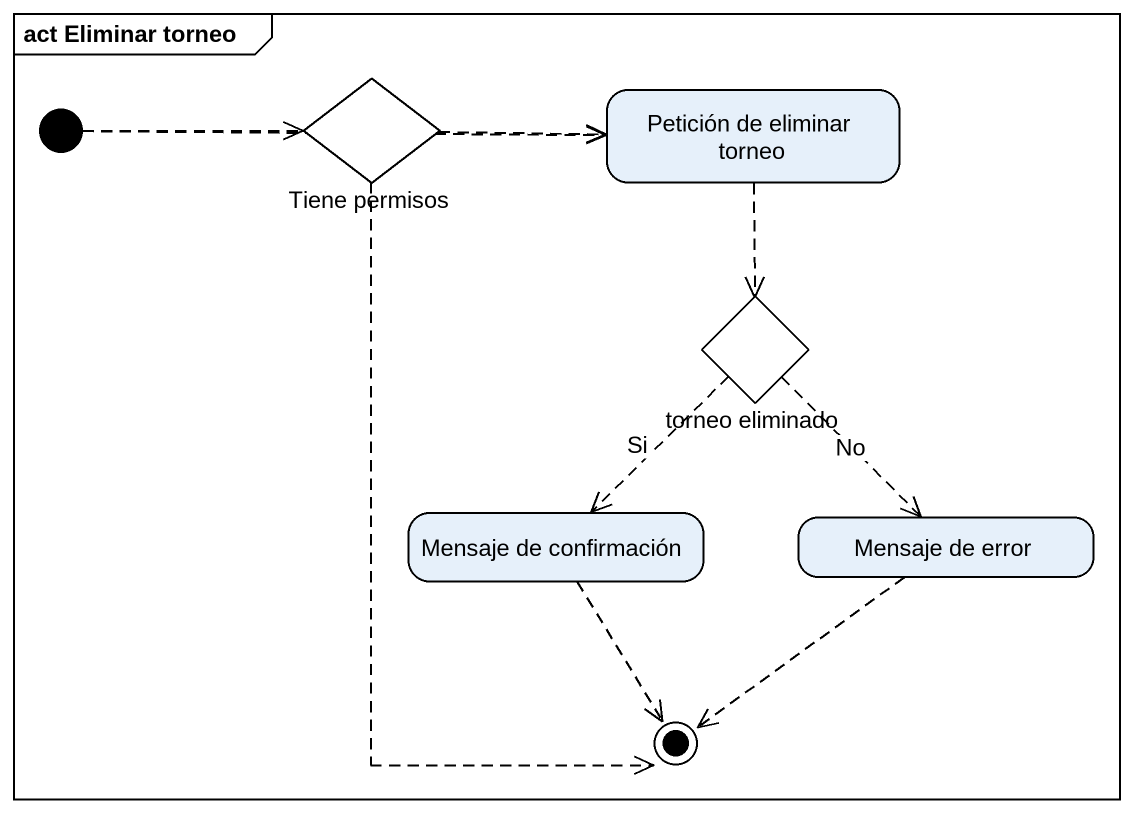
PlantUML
@startuml
mainframe act Eliminar torneo
hide empty description
state "Tiene permisos" as Tiene_permisos <<choice>>
state "Petición de eliminar torneo" as Petición_de_eliminar_torneo
state "torneo eliminado" as torneo_eliminado <<choice>>
state "Mensaje de confirmación" as Mensaje_de_confirmación
state "Mensaje de error" as Mensaje_de_error
[*] -right[dashed]-> Tiene_permisos
[*] -right[dashed]-> Petición_de_eliminar_torneo
Tiene_permisos -right[dashed]-> Petición_de_eliminar_torneo
Petición_de_eliminar_torneo -[dashed]-> torneo_eliminado
torneo_eliminado -[dashed]-> Mensaje_de_confirmación : Si
torneo_eliminado -[dashed]-> Mensaje_de_error : No
Tiene_permisos -[dashed]-> [*]
Mensaje_de_confirmación -[dashed]-> [*]
Mensaje_de_error -[dashed]-> [*]
@enduml
